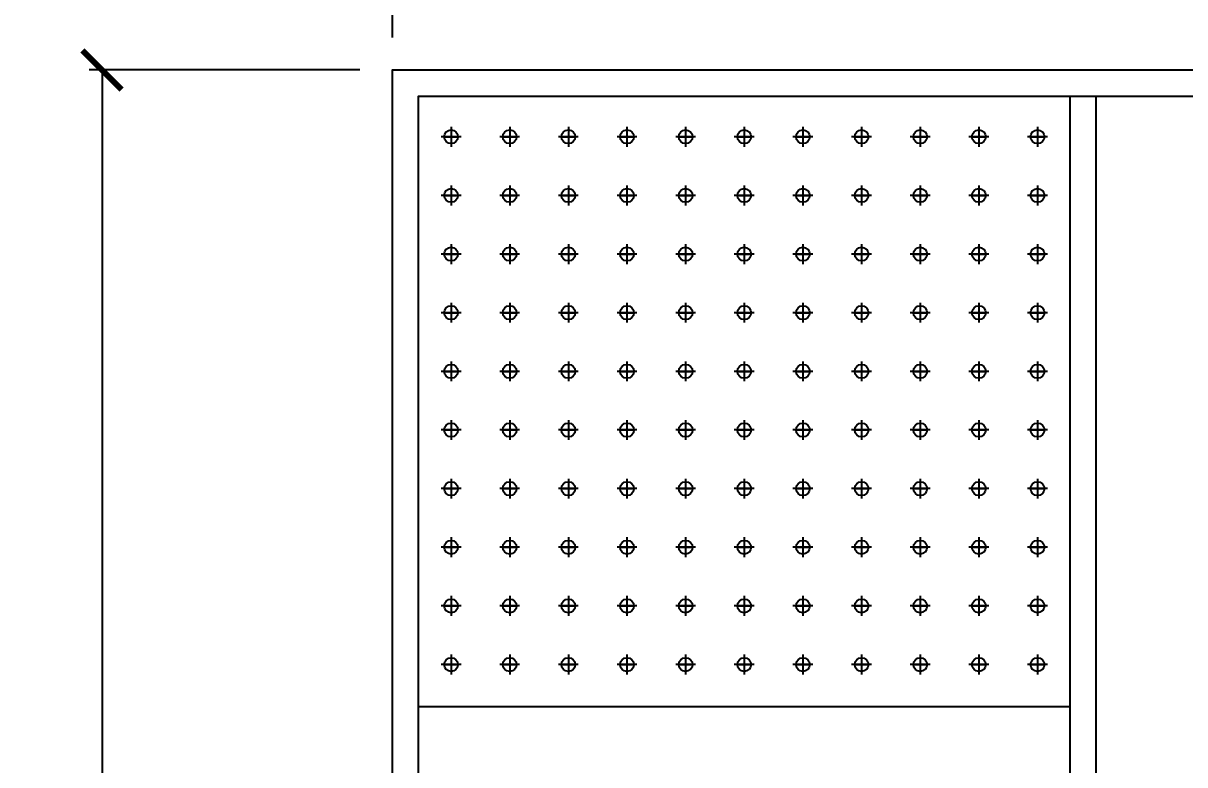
# Model space of a CAD drawing. Header units: millimetres. Extents: x 0 to 16815, y 0 to 11890.
# Drawn here: x 1818 to 3601, y 9340 to 10478 of the extents above; entities that cross this region are included whole.
import ezdxf

# ---------------------------------------------------------------- set-up
doc = ezdxf.new("R2010")
doc.units = ezdxf.units.MM
doc.linetypes.add('CENTER', pattern=[2, 1.25, -0.25, 0.25, -0.25])
doc.layers.get('DEFPOINTS').update_dxf_attribs({"color": 143})
doc.layers.add('CENTER', color=1, linetype='CENTER')
doc.layers.add('냉각탑_dim', color=1, linetype='Continuous')
doc.styles.add('HY울릉도L', font='')
doc.styles.get('HY울릉도L').set_extended_font_data('HY울릉도L')
doc.dimstyles.new('성지DIM', dxfattribs={"dimtxt": 3.5, "dimasz": 3, "dimexe": 1, "dimexo": 2.5, "dimgap": 2, "dimtad": 1, "dimdec": 0, "dimzin": 3, "dimdsep": 46, "dimtxsty": 'HY울릉도L', "dimblk": 'ARCHTICK', "dimcen": -2, "dimclrd": 256, "dimclre": 256, "dimclrt": 7, "dimadec": 0, "dimazin": 0, "dimtfac": 1, "dimtdec": 0, "dimtofl": 0, "dimtmove": 0, "dimatfit": 3, "dimfxl": 1, "dimtolj": 1, "dimtzin": 0, "dimlwe": -1, "dimarcsym": 0})

# ---------------------------------------------------------------- blocks, each defined once
blk = doc.blocks.new('_ArchTick')
at = {"color": 0, "linetype": 'ByBlock', "const_width": 0.15}
blk.add_lwpolyline([(-0.5, -0.5), (0.5, 0.5)], dxfattribs=at)
blk = doc.blocks.new('*D7')
at = {"layer": 'DEFPOINTS', "color": 0, "transparency": 16777216}
for p in [(6984.8, 10842.6), (2384.8, 10406.3), (6984.8, 10406.3)]:
    blk.add_point(p, dxfattribs=at)
at = {"layer": '냉각탑_dim', "transparency": 16777216}
for p, q in [((2384.8, 10456.3), (2384.8, 10862.6)), ((6984.8, 10456.3), (6984.8, 10862.6))]:
    blk.add_line(p, q, dxfattribs=at)
at = {"layer": '냉각탑_dim', "lineweight": -2, "transparency": 16777216}
blk.add_line((2384.8, 10842.6), (6984.8, 10842.6), dxfattribs=at)
at = {"layer": '냉각탑_dim', "lineweight": -2, "transparency": 16777216, "xscale": 60, "yscale": 60, "zscale": 60, "rotation": 180}
blk.add_blockref('_ArchTick', (2384.8, 10842.6), dxfattribs=at)
at = {"layer": '냉각탑_dim', "lineweight": -2, "transparency": 16777216, "xscale": 60, "yscale": 60, "zscale": 60}
blk.add_blockref('_ArchTick', (6984.8, 10842.6), dxfattribs=at)
at = {"layer": '냉각탑_dim', "color": 7, "transparency": 16777216, "insert": (4684.8, 10917.6), "char_height": 70, "attachment_point": 5, "style": 'HY울릉도L'}
blk.add_mtext('\\A1;4600', dxfattribs=at)
blk = doc.blocks.new('*D8')
at = {"layer": 'DEFPOINTS', "color": 0, "transparency": 16777216}
for p in [(2384.8, 10406.3), (1939.3, 8006.3), (2384.8, 8006.3)]:
    blk.add_point(p, dxfattribs=at)
at = {"layer": '냉각탑_dim', "transparency": 16777216}
for p, q in [((2334.8, 10406.3), (1919.3, 10406.3)), ((2334.8, 8006.3), (1919.3, 8006.3))]:
    blk.add_line(p, q, dxfattribs=at)
at = {"layer": '냉각탑_dim', "lineweight": -2, "transparency": 16777216}
blk.add_line((1939.3, 10406.3), (1939.3, 8006.3), dxfattribs=at)
at = {"layer": '냉각탑_dim', "lineweight": -2, "transparency": 16777216, "xscale": 60, "yscale": 60, "zscale": 60}
for p, rotation in [((1939.3, 10406.3), 90), ((1939.3, 8006.3), 270)]:
    blk.add_blockref('_ArchTick', p, dxfattribs=dict(at, rotation=rotation))
at = {"layer": '냉각탑_dim', "color": 7, "transparency": 16777216, "insert": (1864.3, 9206.3), "char_height": 70, "attachment_point": 5, "rotation": 90, "style": 'HY울릉도L'}
blk.add_mtext('\\A1;2400', dxfattribs=at)

msp = doc.modelspace()

# ---------------------------------------------------------------- linework, layer by layer
at = {"color": 3}
for p, q in [((3424.8, 8046.3), (3424.8, 10366.3)), ((3464.8, 8046.3), (3464.8, 10366.3)), ((3424.8, 9428.8), (2424.8, 9428.8))]:
    msp.add_line(p, q, dxfattribs=at)
for points in [[(2384.8, 8006.3), (2384.8, 10406.3), (6984.8, 10406.3), (6984.8, 8006.3)], [(2424.8, 8046.3), (2424.8, 10366.3), (6944.8, 10366.3), (6944.8, 8046.3)]]:
    msp.add_lwpolyline(points, close=True, dxfattribs=at)
for centre in [(2474.8, 10303.8), (2564.8, 10303.8), (2654.8, 10303.8), (2744.8, 10303.8), (2834.8, 10303.8), (2924.8, 10303.8), (3014.8, 10303.8), (3104.8, 10303.8), (3194.8, 10303.8), (3284.8, 10303.8), (3374.8, 10303.8), (2474.8, 10213.8), (2564.8, 10213.8), (2654.8, 10213.8), (2744.8, 10213.8), (2834.8, 10213.8), (2924.8, 10213.8), (3014.8, 10213.8), (3104.8, 10213.8), (3194.8, 10213.8), (3284.8, 10213.8), (3374.8, 10213.8), (2474.8, 10123.8), (2564.8, 10123.8), (2654.8, 10123.8), (2744.8, 10123.8), (2834.8, 10123.8), (2924.8, 10123.8), (3014.8, 10123.8), (3104.8, 10123.8), (3194.8, 10123.8), (3284.8, 10123.8), (3374.8, 10123.8), (2474.8, 10033.8), (2564.8, 10033.8), (2654.8, 10033.8), (2744.8, 10033.8), (2834.8, 10033.8), (2924.8, 10033.8), (3014.8, 10033.8), (3104.8, 10033.8), (3194.8, 10033.8), (3284.8, 10033.8), (3374.8, 10033.8), (2474.8, 9943.8), (2564.8, 9943.8), (2654.8, 9943.8), (2744.8, 9943.8), (2834.8, 9943.8), (2924.8, 9943.8), (3014.8, 9943.8), (3104.8, 9943.8), (3194.8, 9943.8), (3284.8, 9943.8), (3374.8, 9943.8), (2474.8, 9853.8), (2564.8, 9853.8), (2654.8, 9853.8), (2744.8, 9853.8), (2834.8, 9853.8), (2924.8, 9853.8), (3014.8, 9853.8), (3104.8, 9853.8), (3194.8, 9853.8), (3284.8, 9853.8), (3374.8, 9853.8), (2474.8, 9763.8), (2564.8, 9763.8), (2654.8, 9763.8), (2744.8, 9763.8), (2834.8, 9763.8), (2924.8, 9763.8), (3014.8, 9763.8), (3104.8, 9763.8), (3194.8, 9763.8), (3284.8, 9763.8), (3374.8, 9763.8), (2474.8, 9673.8), (2564.8, 9673.8), (2654.8, 9673.8), (2744.8, 9673.8), (2834.8, 9673.8), (2924.8, 9673.8), (3014.8, 9673.8), (3104.8, 9673.8), (3194.8, 9673.8), (3284.8, 9673.8), (3374.8, 9673.8), (2474.8, 9583.8), (2564.8, 9583.8), (2654.8, 9583.8), (2744.8, 9583.8), (2834.8, 9583.8), (2924.8, 9583.8), (3014.8, 9583.8), (3104.8, 9583.8), (3194.8, 9583.8), (3284.8, 9583.8), (3374.8, 9583.8), (2474.8, 9493.8), (2564.8, 9493.8), (2654.8, 9493.8), (2744.8, 9493.8), (2834.8, 9493.8), (2924.8, 9493.8), (3014.8, 9493.8), (3104.8, 9493.8), (3194.8, 9493.8), (3284.8, 9493.8), (3374.8, 9493.8)]:
    msp.add_circle(centre, 10.6)
at = {"layer": 'CENTER', "linetype": 'CENTER', "ltscale": 50}
for p, q in [((2490.1, 10303.8), (2459.5, 10303.8)), ((2463, 10303.8), (2486.6, 10303.8)), ((2486.6, 10303.8), (2463, 10303.8)), ((2463, 10303.8), (2486.6, 10303.8)), ((2474.8, 10319.1), (2474.8, 10288.5)), ((2474.8, 10315.5), (2474.8, 10292)), ((2580.1, 10303.8), (2549.5, 10303.8)), ((2553, 10303.8), (2576.6, 10303.8)), ((2576.6, 10303.8), (2553, 10303.8)), ((2553, 10303.8), (2576.6, 10303.8)), ((2564.8, 10319.1), (2564.8, 10288.5)), ((2564.8, 10315.5), (2564.8, 10292)), ((2670.1, 10303.8), (2639.5, 10303.8)), ((2643, 10303.8), (2666.6, 10303.8)), ((2666.6, 10303.8), (2643, 10303.8)), ((2643, 10303.8), (2666.6, 10303.8)), ((2654.8, 10319.1), (2654.8, 10288.5)), ((2654.8, 10315.5), (2654.8, 10292)), ((2760.1, 10303.8), (2729.5, 10303.8)), ((2733, 10303.8), (2756.6, 10303.8)), ((2756.6, 10303.8), (2733, 10303.8)), ((2733, 10303.8), (2756.6, 10303.8)), ((2744.8, 10319.1), (2744.8, 10288.5)), ((2744.8, 10315.5), (2744.8, 10292)), ((2850.1, 10303.8), (2819.5, 10303.8)), ((2823, 10303.8), (2846.6, 10303.8)), ((2846.6, 10303.8), (2823, 10303.8)), ((2823, 10303.8), (2846.6, 10303.8)), ((2834.8, 10319.1), (2834.8, 10288.5)), ((2834.8, 10315.5), (2834.8, 10292)), ((2940.1, 10303.8), (2909.5, 10303.8)), ((2913, 10303.8), (2936.6, 10303.8)), ((2936.6, 10303.8), (2913, 10303.8)), ((2913, 10303.8), (2936.6, 10303.8)), ((2924.8, 10319.1), (2924.8, 10288.5)), ((2924.8, 10315.5), (2924.8, 10292)), ((3030.1, 10303.8), (2999.5, 10303.8)), ((3003, 10303.8), (3026.6, 10303.8)), ((3026.6, 10303.8), (3003, 10303.8)), ((3003, 10303.8), (3026.6, 10303.8)), ((3014.8, 10319.1), (3014.8, 10288.5)), ((3014.8, 10315.5), (3014.8, 10292)), ((3120.1, 10303.8), (3089.5, 10303.8)), ((3093, 10303.8), (3116.6, 10303.8)), ((3116.6, 10303.8), (3093, 10303.8)), ((3093, 10303.8), (3116.6, 10303.8)), ((3104.8, 10319.1), (3104.8, 10288.5)), ((3104.8, 10315.5), (3104.8, 10292)), ((3210.1, 10303.8), (3179.5, 10303.8)), ((3183, 10303.8), (3206.6, 10303.8)), ((3206.6, 10303.8), (3183, 10303.8)), ((3183, 10303.8), (3206.6, 10303.8)), ((3194.8, 10319.1), (3194.8, 10288.5)), ((3194.8, 10315.5), (3194.8, 10292)), ((3300.1, 10303.8), (3269.5, 10303.8)), ((3273, 10303.8), (3296.6, 10303.8)), ((3296.6, 10303.8), (3273, 10303.8)), ((3273, 10303.8), (3296.6, 10303.8)), ((3284.8, 10319.1), (3284.8, 10288.5)), ((3284.8, 10315.5), (3284.8, 10292)), ((3390.1, 10303.8), (3359.5, 10303.8)), ((3363, 10303.8), (3386.6, 10303.8)), ((3386.6, 10303.8), (3363, 10303.8)), ((3363, 10303.8), (3386.6, 10303.8)), ((3374.8, 10319.1), (3374.8, 10288.5)), ((3374.8, 10315.5), (3374.8, 10292)), ((2490.1, 10213.8), (2459.5, 10213.8)), ((2463, 10213.8), (2486.6, 10213.8)), ((2486.6, 10213.8), (2463, 10213.8)), ((2463, 10213.8), (2486.6, 10213.8)), ((2474.8, 10229.1), (2474.8, 10198.5)), ((2474.8, 10225.5), (2474.8, 10202)), ((2580.1, 10213.8), (2549.5, 10213.8)), ((2553, 10213.8), (2576.6, 10213.8)), ((2576.6, 10213.8), (2553, 10213.8)), ((2553, 10213.8), (2576.6, 10213.8)), ((2564.8, 10229.1), (2564.8, 10198.5)), ((2564.8, 10225.5), (2564.8, 10202)), ((2670.1, 10213.8), (2639.5, 10213.8)), ((2643, 10213.8), (2666.6, 10213.8)), ((2666.6, 10213.8), (2643, 10213.8)), ((2643, 10213.8), (2666.6, 10213.8)), ((2654.8, 10229.1), (2654.8, 10198.5)), ((2654.8, 10225.5), (2654.8, 10202)), ((2760.1, 10213.8), (2729.5, 10213.8)), ((2733, 10213.8), (2756.6, 10213.8)), ((2756.6, 10213.8), (2733, 10213.8)), ((2733, 10213.8), (2756.6, 10213.8)), ((2744.8, 10229.1), (2744.8, 10198.5)), ((2744.8, 10225.5), (2744.8, 10202)), ((2850.1, 10213.8), (2819.5, 10213.8)), ((2823, 10213.8), (2846.6, 10213.8)), ((2846.6, 10213.8), (2823, 10213.8)), ((2823, 10213.8), (2846.6, 10213.8)), ((2834.8, 10229.1), (2834.8, 10198.5)), ((2834.8, 10225.5), (2834.8, 10202)), ((2940.1, 10213.8), (2909.5, 10213.8)), ((2913, 10213.8), (2936.6, 10213.8)), ((2936.6, 10213.8), (2913, 10213.8)), ((2913, 10213.8), (2936.6, 10213.8)), ((2924.8, 10229.1), (2924.8, 10198.5)), ((2924.8, 10225.5), (2924.8, 10202)), ((3030.1, 10213.8), (2999.5, 10213.8)), ((3003, 10213.8), (3026.6, 10213.8)), ((3026.6, 10213.8), (3003, 10213.8)), ((3003, 10213.8), (3026.6, 10213.8)), ((3014.8, 10229.1), (3014.8, 10198.5)), ((3014.8, 10225.5), (3014.8, 10202)), ((3120.1, 10213.8), (3089.5, 10213.8)), ((3093, 10213.8), (3116.6, 10213.8)), ((3116.6, 10213.8), (3093, 10213.8)), ((3093, 10213.8), (3116.6, 10213.8)), ((3104.8, 10229.1), (3104.8, 10198.5)), ((3104.8, 10225.5), (3104.8, 10202)), ((3210.1, 10213.8), (3179.5, 10213.8)), ((3183, 10213.8), (3206.6, 10213.8)), ((3206.6, 10213.8), (3183, 10213.8)), ((3183, 10213.8), (3206.6, 10213.8)), ((3194.8, 10229.1), (3194.8, 10198.5)), ((3194.8, 10225.5), (3194.8, 10202)), ((3300.1, 10213.8), (3269.5, 10213.8)), ((3273, 10213.8), (3296.6, 10213.8)), ((3296.6, 10213.8), (3273, 10213.8)), ((3273, 10213.8), (3296.6, 10213.8)), ((3284.8, 10229.1), (3284.8, 10198.5)), ((3284.8, 10225.5), (3284.8, 10202)), ((3390.1, 10213.8), (3359.5, 10213.8)), ((3363, 10213.8), (3386.6, 10213.8)), ((3386.6, 10213.8), (3363, 10213.8)), ((3363, 10213.8), (3386.6, 10213.8)), ((3374.8, 10229.1), (3374.8, 10198.5)), ((3374.8, 10225.5), (3374.8, 10202)), ((2474.8, 10139.1), (2474.8, 10108.5)), ((2474.8, 10135.5), (2474.8, 10112)), ((2564.8, 10139.1), (2564.8, 10108.5)), ((2564.8, 10135.5), (2564.8, 10112)), ((2654.8, 10139.1), (2654.8, 10108.5)), ((2654.8, 10135.5), (2654.8, 10112)), ((2744.8, 10139.1), (2744.8, 10108.5)), ((2744.8, 10135.5), (2744.8, 10112)), ((2834.8, 10139.1), (2834.8, 10108.5)), ((2834.8, 10135.5), (2834.8, 10112)), ((2924.8, 10139.1), (2924.8, 10108.5)), ((2924.8, 10135.5), (2924.8, 10112)), ((3014.8, 10139.1), (3014.8, 10108.5)), ((3014.8, 10135.5), (3014.8, 10112)), ((3104.8, 10139.1), (3104.8, 10108.5)), ((3104.8, 10135.5), (3104.8, 10112)), ((3194.8, 10139.1), (3194.8, 10108.5)), ((3194.8, 10135.5), (3194.8, 10112)), ((3284.8, 10139.1), (3284.8, 10108.5)), ((3284.8, 10135.5), (3284.8, 10112)), ((3374.8, 10139.1), (3374.8, 10108.5)), ((3374.8, 10135.5), (3374.8, 10112)), ((2490.1, 10123.8), (2459.5, 10123.8)), ((2463, 10123.8), (2486.6, 10123.8)), ((2486.6, 10123.8), (2463, 10123.8)), ((2463, 10123.8), (2486.6, 10123.8)), ((2580.1, 10123.8), (2549.5, 10123.8)), ((2553, 10123.8), (2576.6, 10123.8)), ((2576.6, 10123.8), (2553, 10123.8)), ((2553, 10123.8), (2576.6, 10123.8)), ((2670.1, 10123.8), (2639.5, 10123.8)), ((2643, 10123.8), (2666.6, 10123.8)), ((2666.6, 10123.8), (2643, 10123.8)), ((2643, 10123.8), (2666.6, 10123.8)), ((2760.1, 10123.8), (2729.5, 10123.8)), ((2733, 10123.8), (2756.6, 10123.8)), ((2756.6, 10123.8), (2733, 10123.8)), ((2733, 10123.8), (2756.6, 10123.8)), ((2850.1, 10123.8), (2819.5, 10123.8)), ((2823, 10123.8), (2846.6, 10123.8)), ((2846.6, 10123.8), (2823, 10123.8)), ((2823, 10123.8), (2846.6, 10123.8)), ((2940.1, 10123.8), (2909.5, 10123.8)), ((2913, 10123.8), (2936.6, 10123.8)), ((2936.6, 10123.8), (2913, 10123.8)), ((2913, 10123.8), (2936.6, 10123.8)), ((3030.1, 10123.8), (2999.5, 10123.8)), ((3003, 10123.8), (3026.6, 10123.8)), ((3026.6, 10123.8), (3003, 10123.8)), ((3003, 10123.8), (3026.6, 10123.8)), ((3120.1, 10123.8), (3089.5, 10123.8)), ((3093, 10123.8), (3116.6, 10123.8)), ((3116.6, 10123.8), (3093, 10123.8)), ((3093, 10123.8), (3116.6, 10123.8)), ((3210.1, 10123.8), (3179.5, 10123.8)), ((3183, 10123.8), (3206.6, 10123.8)), ((3206.6, 10123.8), (3183, 10123.8)), ((3183, 10123.8), (3206.6, 10123.8)), ((3300.1, 10123.8), (3269.5, 10123.8)), ((3273, 10123.8), (3296.6, 10123.8)), ((3296.6, 10123.8), (3273, 10123.8)), ((3273, 10123.8), (3296.6, 10123.8)), ((3390.1, 10123.8), (3359.5, 10123.8)), ((3363, 10123.8), (3386.6, 10123.8)), ((3386.6, 10123.8), (3363, 10123.8)), ((3363, 10123.8), (3386.6, 10123.8)), ((2474.8, 10049.1), (2474.8, 10018.5)), ((2474.8, 10045.5), (2474.8, 10022)), ((2564.8, 10049.1), (2564.8, 10018.5)), ((2564.8, 10045.5), (2564.8, 10022)), ((2654.8, 10049.1), (2654.8, 10018.5)), ((2654.8, 10045.5), (2654.8, 10022)), ((2744.8, 10049.1), (2744.8, 10018.5)), ((2744.8, 10045.5), (2744.8, 10022)), ((2834.8, 10049.1), (2834.8, 10018.5)), ((2834.8, 10045.5), (2834.8, 10022)), ((2924.8, 10049.1), (2924.8, 10018.5)), ((2924.8, 10045.5), (2924.8, 10022)), ((3014.8, 10049.1), (3014.8, 10018.5)), ((3014.8, 10045.5), (3014.8, 10022)), ((3104.8, 10049.1), (3104.8, 10018.5)), ((3104.8, 10045.5), (3104.8, 10022)), ((3194.8, 10049.1), (3194.8, 10018.5)), ((3194.8, 10045.5), (3194.8, 10022)), ((3284.8, 10049.1), (3284.8, 10018.5)), ((3284.8, 10045.5), (3284.8, 10022)), ((3374.8, 10049.1), (3374.8, 10018.5)), ((3374.8, 10045.5), (3374.8, 10022)), ((2490.1, 10033.8), (2459.5, 10033.8)), ((2463, 10033.8), (2486.6, 10033.8)), ((2486.6, 10033.8), (2463, 10033.8)), ((2463, 10033.8), (2486.6, 10033.8)), ((2580.1, 10033.8), (2549.5, 10033.8)), ((2553, 10033.8), (2576.6, 10033.8)), ((2576.6, 10033.8), (2553, 10033.8)), ((2553, 10033.8), (2576.6, 10033.8)), ((2670.1, 10033.8), (2639.5, 10033.8)), ((2643, 10033.8), (2666.6, 10033.8)), ((2666.6, 10033.8), (2643, 10033.8)), ((2643, 10033.8), (2666.6, 10033.8)), ((2760.1, 10033.8), (2729.5, 10033.8)), ((2733, 10033.8), (2756.6, 10033.8)), ((2756.6, 10033.8), (2733, 10033.8)), ((2733, 10033.8), (2756.6, 10033.8)), ((2850.1, 10033.8), (2819.5, 10033.8)), ((2823, 10033.8), (2846.6, 10033.8)), ((2846.6, 10033.8), (2823, 10033.8)), ((2823, 10033.8), (2846.6, 10033.8)), ((2940.1, 10033.8), (2909.5, 10033.8)), ((2913, 10033.8), (2936.6, 10033.8)), ((2936.6, 10033.8), (2913, 10033.8)), ((2913, 10033.8), (2936.6, 10033.8)), ((3030.1, 10033.8), (2999.5, 10033.8)), ((3003, 10033.8), (3026.6, 10033.8)), ((3026.6, 10033.8), (3003, 10033.8)), ((3003, 10033.8), (3026.6, 10033.8)), ((3120.1, 10033.8), (3089.5, 10033.8)), ((3093, 10033.8), (3116.6, 10033.8)), ((3116.6, 10033.8), (3093, 10033.8)), ((3093, 10033.8), (3116.6, 10033.8)), ((3210.1, 10033.8), (3179.5, 10033.8)), ((3183, 10033.8), (3206.6, 10033.8)), ((3206.6, 10033.8), (3183, 10033.8)), ((3183, 10033.8), (3206.6, 10033.8)), ((3300.1, 10033.8), (3269.5, 10033.8)), ((3273, 10033.8), (3296.6, 10033.8)), ((3296.6, 10033.8), (3273, 10033.8)), ((3273, 10033.8), (3296.6, 10033.8)), ((3390.1, 10033.8), (3359.5, 10033.8)), ((3363, 10033.8), (3386.6, 10033.8)), ((3386.6, 10033.8), (3363, 10033.8)), ((3363, 10033.8), (3386.6, 10033.8)), ((2474.8, 9959.1), (2474.8, 9928.5)), ((2474.8, 9955.5), (2474.8, 9932)), ((2564.8, 9959.1), (2564.8, 9928.5)), ((2564.8, 9955.5), (2564.8, 9932)), ((2654.8, 9959.1), (2654.8, 9928.5)), ((2654.8, 9955.5), (2654.8, 9932)), ((2744.8, 9959.1), (2744.8, 9928.5)), ((2744.8, 9955.5), (2744.8, 9932)), ((2834.8, 9959.1), (2834.8, 9928.5)), ((2834.8, 9955.5), (2834.8, 9932)), ((2924.8, 9959.1), (2924.8, 9928.5)), ((2924.8, 9955.5), (2924.8, 9932)), ((3014.8, 9959.1), (3014.8, 9928.5)), ((3014.8, 9955.5), (3014.8, 9932)), ((3104.8, 9959.1), (3104.8, 9928.5)), ((3104.8, 9955.5), (3104.8, 9932)), ((3194.8, 9959.1), (3194.8, 9928.5)), ((3194.8, 9955.5), (3194.8, 9932)), ((3284.8, 9959.1), (3284.8, 9928.5)), ((3284.8, 9955.5), (3284.8, 9932)), ((3374.8, 9959.1), (3374.8, 9928.5)), ((3374.8, 9955.5), (3374.8, 9932)), ((2490.1, 9943.8), (2459.5, 9943.8)), ((2463, 9943.8), (2486.6, 9943.8)), ((2486.6, 9943.8), (2463, 9943.8)), ((2463, 9943.8), (2486.6, 9943.8)), ((2580.1, 9943.8), (2549.5, 9943.8)), ((2553, 9943.8), (2576.6, 9943.8)), ((2576.6, 9943.8), (2553, 9943.8)), ((2553, 9943.8), (2576.6, 9943.8)), ((2670.1, 9943.8), (2639.5, 9943.8)), ((2643, 9943.8), (2666.6, 9943.8)), ((2666.6, 9943.8), (2643, 9943.8)), ((2643, 9943.8), (2666.6, 9943.8)), ((2760.1, 9943.8), (2729.5, 9943.8)), ((2733, 9943.8), (2756.6, 9943.8)), ((2756.6, 9943.8), (2733, 9943.8)), ((2733, 9943.8), (2756.6, 9943.8)), ((2850.1, 9943.8), (2819.5, 9943.8)), ((2823, 9943.8), (2846.6, 9943.8)), ((2846.6, 9943.8), (2823, 9943.8)), ((2823, 9943.8), (2846.6, 9943.8)), ((2940.1, 9943.8), (2909.5, 9943.8)), ((2913, 9943.8), (2936.6, 9943.8)), ((2936.6, 9943.8), (2913, 9943.8)), ((2913, 9943.8), (2936.6, 9943.8)), ((3030.1, 9943.8), (2999.5, 9943.8)), ((3003, 9943.8), (3026.6, 9943.8)), ((3026.6, 9943.8), (3003, 9943.8)), ((3003, 9943.8), (3026.6, 9943.8)), ((3120.1, 9943.8), (3089.5, 9943.8)), ((3093, 9943.8), (3116.6, 9943.8)), ((3116.6, 9943.8), (3093, 9943.8)), ((3093, 9943.8), (3116.6, 9943.8)), ((3210.1, 9943.8), (3179.5, 9943.8)), ((3183, 9943.8), (3206.6, 9943.8)), ((3206.6, 9943.8), (3183, 9943.8)), ((3183, 9943.8), (3206.6, 9943.8)), ((3300.1, 9943.8), (3269.5, 9943.8)), ((3273, 9943.8), (3296.6, 9943.8)), ((3296.6, 9943.8), (3273, 9943.8)), ((3273, 9943.8), (3296.6, 9943.8)), ((3390.1, 9943.8), (3359.5, 9943.8)), ((3363, 9943.8), (3386.6, 9943.8)), ((3386.6, 9943.8), (3363, 9943.8)), ((3363, 9943.8), (3386.6, 9943.8)), ((2474.8, 9869.1), (2474.8, 9838.5)), ((2474.8, 9865.5), (2474.8, 9842)), ((2564.8, 9869.1), (2564.8, 9838.5)), ((2564.8, 9865.5), (2564.8, 9842)), ((2654.8, 9869.1), (2654.8, 9838.5)), ((2654.8, 9865.5), (2654.8, 9842)), ((2744.8, 9869.1), (2744.8, 9838.5)), ((2744.8, 9865.5), (2744.8, 9842)), ((2834.8, 9869.1), (2834.8, 9838.5)), ((2834.8, 9865.5), (2834.8, 9842)), ((2924.8, 9869.1), (2924.8, 9838.5)), ((2924.8, 9865.5), (2924.8, 9842)), ((3014.8, 9869.1), (3014.8, 9838.5)), ((3014.8, 9865.5), (3014.8, 9842)), ((3104.8, 9869.1), (3104.8, 9838.5)), ((3104.8, 9865.5), (3104.8, 9842)), ((3194.8, 9869.1), (3194.8, 9838.5)), ((3194.8, 9865.5), (3194.8, 9842)), ((3284.8, 9869.1), (3284.8, 9838.5)), ((3284.8, 9865.5), (3284.8, 9842)), ((3374.8, 9869.1), (3374.8, 9838.5)), ((3374.8, 9865.5), (3374.8, 9842)), ((2490.1, 9853.8), (2459.5, 9853.8)), ((2463, 9853.8), (2486.6, 9853.8)), ((2486.6, 9853.8), (2463, 9853.8)), ((2463, 9853.8), (2486.6, 9853.8)), ((2580.1, 9853.8), (2549.5, 9853.8)), ((2553, 9853.8), (2576.6, 9853.8)), ((2576.6, 9853.8), (2553, 9853.8)), ((2553, 9853.8), (2576.6, 9853.8)), ((2670.1, 9853.8), (2639.5, 9853.8)), ((2643, 9853.8), (2666.6, 9853.8)), ((2666.6, 9853.8), (2643, 9853.8)), ((2643, 9853.8), (2666.6, 9853.8)), ((2760.1, 9853.8), (2729.5, 9853.8)), ((2733, 9853.8), (2756.6, 9853.8)), ((2756.6, 9853.8), (2733, 9853.8)), ((2733, 9853.8), (2756.6, 9853.8)), ((2850.1, 9853.8), (2819.5, 9853.8)), ((2823, 9853.8), (2846.6, 9853.8)), ((2846.6, 9853.8), (2823, 9853.8)), ((2823, 9853.8), (2846.6, 9853.8)), ((2940.1, 9853.8), (2909.5, 9853.8)), ((2913, 9853.8), (2936.6, 9853.8)), ((2936.6, 9853.8), (2913, 9853.8)), ((2913, 9853.8), (2936.6, 9853.8)), ((3030.1, 9853.8), (2999.5, 9853.8)), ((3003, 9853.8), (3026.6, 9853.8)), ((3026.6, 9853.8), (3003, 9853.8)), ((3003, 9853.8), (3026.6, 9853.8)), ((3120.1, 9853.8), (3089.5, 9853.8)), ((3093, 9853.8), (3116.6, 9853.8)), ((3116.6, 9853.8), (3093, 9853.8)), ((3093, 9853.8), (3116.6, 9853.8)), ((3210.1, 9853.8), (3179.5, 9853.8)), ((3183, 9853.8), (3206.6, 9853.8)), ((3206.6, 9853.8), (3183, 9853.8)), ((3183, 9853.8), (3206.6, 9853.8)), ((3300.1, 9853.8), (3269.5, 9853.8)), ((3273, 9853.8), (3296.6, 9853.8)), ((3296.6, 9853.8), (3273, 9853.8)), ((3273, 9853.8), (3296.6, 9853.8)), ((3390.1, 9853.8), (3359.5, 9853.8)), ((3363, 9853.8), (3386.6, 9853.8)), ((3386.6, 9853.8), (3363, 9853.8)), ((3363, 9853.8), (3386.6, 9853.8)), ((2474.8, 9779.1), (2474.8, 9748.5)), ((2474.8, 9775.5), (2474.8, 9752)), ((2564.8, 9779.1), (2564.8, 9748.5)), ((2564.8, 9775.5), (2564.8, 9752)), ((2654.8, 9779.1), (2654.8, 9748.5)), ((2654.8, 9775.5), (2654.8, 9752)), ((2744.8, 9779.1), (2744.8, 9748.5)), ((2744.8, 9775.5), (2744.8, 9752)), ((2834.8, 9779.1), (2834.8, 9748.5)), ((2834.8, 9775.5), (2834.8, 9752)), ((2924.8, 9779.1), (2924.8, 9748.5)), ((2924.8, 9775.5), (2924.8, 9752)), ((3014.8, 9779.1), (3014.8, 9748.5)), ((3014.8, 9775.5), (3014.8, 9752)), ((3104.8, 9779.1), (3104.8, 9748.5)), ((3104.8, 9775.5), (3104.8, 9752)), ((3194.8, 9779.1), (3194.8, 9748.5)), ((3194.8, 9775.5), (3194.8, 9752)), ((3284.8, 9779.1), (3284.8, 9748.5)), ((3284.8, 9775.5), (3284.8, 9752)), ((3374.8, 9779.1), (3374.8, 9748.5)), ((3374.8, 9775.5), (3374.8, 9752)), ((2490.1, 9763.8), (2459.5, 9763.8)), ((2463, 9763.8), (2486.6, 9763.8)), ((2486.6, 9763.8), (2463, 9763.8)), ((2463, 9763.8), (2486.6, 9763.8)), ((2580.1, 9763.8), (2549.5, 9763.8)), ((2553, 9763.8), (2576.6, 9763.8)), ((2576.6, 9763.8), (2553, 9763.8)), ((2553, 9763.8), (2576.6, 9763.8)), ((2670.1, 9763.8), (2639.5, 9763.8)), ((2643, 9763.8), (2666.6, 9763.8)), ((2666.6, 9763.8), (2643, 9763.8)), ((2643, 9763.8), (2666.6, 9763.8)), ((2760.1, 9763.8), (2729.5, 9763.8)), ((2733, 9763.8), (2756.6, 9763.8)), ((2756.6, 9763.8), (2733, 9763.8)), ((2733, 9763.8), (2756.6, 9763.8)), ((2850.1, 9763.8), (2819.5, 9763.8)), ((2823, 9763.8), (2846.6, 9763.8)), ((2846.6, 9763.8), (2823, 9763.8)), ((2823, 9763.8), (2846.6, 9763.8)), ((2940.1, 9763.8), (2909.5, 9763.8)), ((2913, 9763.8), (2936.6, 9763.8)), ((2936.6, 9763.8), (2913, 9763.8)), ((2913, 9763.8), (2936.6, 9763.8)), ((3030.1, 9763.8), (2999.5, 9763.8)), ((3003, 9763.8), (3026.6, 9763.8)), ((3026.6, 9763.8), (3003, 9763.8)), ((3003, 9763.8), (3026.6, 9763.8)), ((3120.1, 9763.8), (3089.5, 9763.8)), ((3093, 9763.8), (3116.6, 9763.8)), ((3116.6, 9763.8), (3093, 9763.8)), ((3093, 9763.8), (3116.6, 9763.8)), ((3210.1, 9763.8), (3179.5, 9763.8)), ((3183, 9763.8), (3206.6, 9763.8)), ((3206.6, 9763.8), (3183, 9763.8)), ((3183, 9763.8), (3206.6, 9763.8)), ((3300.1, 9763.8), (3269.5, 9763.8)), ((3273, 9763.8), (3296.6, 9763.8)), ((3296.6, 9763.8), (3273, 9763.8)), ((3273, 9763.8), (3296.6, 9763.8)), ((3390.1, 9763.8), (3359.5, 9763.8)), ((3363, 9763.8), (3386.6, 9763.8)), ((3386.6, 9763.8), (3363, 9763.8)), ((3363, 9763.8), (3386.6, 9763.8)), ((2474.8, 9689.1), (2474.8, 9658.5)), ((2474.8, 9685.5), (2474.8, 9662)), ((2564.8, 9689.1), (2564.8, 9658.5)), ((2564.8, 9685.5), (2564.8, 9662)), ((2654.8, 9689.1), (2654.8, 9658.5)), ((2654.8, 9685.5), (2654.8, 9662)), ((2744.8, 9689.1), (2744.8, 9658.5)), ((2744.8, 9685.5), (2744.8, 9662)), ((2834.8, 9689.1), (2834.8, 9658.5)), ((2834.8, 9685.5), (2834.8, 9662)), ((2924.8, 9689.1), (2924.8, 9658.5)), ((2924.8, 9685.5), (2924.8, 9662)), ((3014.8, 9689.1), (3014.8, 9658.5)), ((3014.8, 9685.5), (3014.8, 9662)), ((3104.8, 9689.1), (3104.8, 9658.5)), ((3104.8, 9685.5), (3104.8, 9662)), ((3194.8, 9689.1), (3194.8, 9658.5)), ((3194.8, 9685.5), (3194.8, 9662)), ((3284.8, 9689.1), (3284.8, 9658.5)), ((3284.8, 9685.5), (3284.8, 9662)), ((3374.8, 9689.1), (3374.8, 9658.5)), ((3374.8, 9685.5), (3374.8, 9662)), ((2490.1, 9673.8), (2459.5, 9673.8)), ((2463, 9673.8), (2486.6, 9673.8)), ((2486.6, 9673.8), (2463, 9673.8)), ((2463, 9673.8), (2486.6, 9673.8)), ((2580.1, 9673.8), (2549.5, 9673.8)), ((2553, 9673.8), (2576.6, 9673.8)), ((2576.6, 9673.8), (2553, 9673.8)), ((2553, 9673.8), (2576.6, 9673.8)), ((2670.1, 9673.8), (2639.5, 9673.8)), ((2643, 9673.8), (2666.6, 9673.8)), ((2666.6, 9673.8), (2643, 9673.8)), ((2643, 9673.8), (2666.6, 9673.8)), ((2760.1, 9673.8), (2729.5, 9673.8)), ((2733, 9673.8), (2756.6, 9673.8)), ((2756.6, 9673.8), (2733, 9673.8)), ((2733, 9673.8), (2756.6, 9673.8)), ((2850.1, 9673.8), (2819.5, 9673.8)), ((2823, 9673.8), (2846.6, 9673.8)), ((2846.6, 9673.8), (2823, 9673.8)), ((2823, 9673.8), (2846.6, 9673.8)), ((2940.1, 9673.8), (2909.5, 9673.8)), ((2913, 9673.8), (2936.6, 9673.8)), ((2936.6, 9673.8), (2913, 9673.8)), ((2913, 9673.8), (2936.6, 9673.8)), ((3030.1, 9673.8), (2999.5, 9673.8)), ((3003, 9673.8), (3026.6, 9673.8)), ((3026.6, 9673.8), (3003, 9673.8)), ((3003, 9673.8), (3026.6, 9673.8)), ((3120.1, 9673.8), (3089.5, 9673.8)), ((3093, 9673.8), (3116.6, 9673.8)), ((3116.6, 9673.8), (3093, 9673.8)), ((3093, 9673.8), (3116.6, 9673.8)), ((3210.1, 9673.8), (3179.5, 9673.8)), ((3183, 9673.8), (3206.6, 9673.8)), ((3206.6, 9673.8), (3183, 9673.8)), ((3183, 9673.8), (3206.6, 9673.8)), ((3300.1, 9673.8), (3269.5, 9673.8)), ((3273, 9673.8), (3296.6, 9673.8)), ((3296.6, 9673.8), (3273, 9673.8)), ((3273, 9673.8), (3296.6, 9673.8)), ((3390.1, 9673.8), (3359.5, 9673.8)), ((3363, 9673.8), (3386.6, 9673.8)), ((3386.6, 9673.8), (3363, 9673.8)), ((3363, 9673.8), (3386.6, 9673.8)), ((2474.8, 9599.1), (2474.8, 9568.5)), ((2474.8, 9595.5), (2474.8, 9572)), ((2564.8, 9599.1), (2564.8, 9568.5)), ((2564.8, 9595.5), (2564.8, 9572)), ((2654.8, 9599.1), (2654.8, 9568.5)), ((2654.8, 9595.5), (2654.8, 9572)), ((2744.8, 9599.1), (2744.8, 9568.5)), ((2744.8, 9595.5), (2744.8, 9572)), ((2834.8, 9599.1), (2834.8, 9568.5)), ((2834.8, 9595.5), (2834.8, 9572)), ((2924.8, 9599.1), (2924.8, 9568.5)), ((2924.8, 9595.5), (2924.8, 9572)), ((3014.8, 9599.1), (3014.8, 9568.5)), ((3014.8, 9595.5), (3014.8, 9572)), ((3104.8, 9599.1), (3104.8, 9568.5)), ((3104.8, 9595.5), (3104.8, 9572)), ((3194.8, 9599.1), (3194.8, 9568.5)), ((3194.8, 9595.5), (3194.8, 9572)), ((3284.8, 9599.1), (3284.8, 9568.5)), ((3284.8, 9595.5), (3284.8, 9572)), ((3374.8, 9599.1), (3374.8, 9568.5)), ((3374.8, 9595.5), (3374.8, 9572)), ((2490.1, 9583.8), (2459.5, 9583.8)), ((2463, 9583.8), (2486.6, 9583.8)), ((2486.6, 9583.8), (2463, 9583.8)), ((2463, 9583.8), (2486.6, 9583.8)), ((2580.1, 9583.8), (2549.5, 9583.8)), ((2553, 9583.8), (2576.6, 9583.8)), ((2576.6, 9583.8), (2553, 9583.8)), ((2553, 9583.8), (2576.6, 9583.8)), ((2670.1, 9583.8), (2639.5, 9583.8)), ((2643, 9583.8), (2666.6, 9583.8)), ((2666.6, 9583.8), (2643, 9583.8)), ((2643, 9583.8), (2666.6, 9583.8)), ((2760.1, 9583.8), (2729.5, 9583.8)), ((2733, 9583.8), (2756.6, 9583.8)), ((2756.6, 9583.8), (2733, 9583.8)), ((2733, 9583.8), (2756.6, 9583.8)), ((2850.1, 9583.8), (2819.5, 9583.8)), ((2823, 9583.8), (2846.6, 9583.8)), ((2846.6, 9583.8), (2823, 9583.8)), ((2823, 9583.8), (2846.6, 9583.8)), ((2940.1, 9583.8), (2909.5, 9583.8)), ((2913, 9583.8), (2936.6, 9583.8)), ((2936.6, 9583.8), (2913, 9583.8)), ((2913, 9583.8), (2936.6, 9583.8)), ((3030.1, 9583.8), (2999.5, 9583.8)), ((3003, 9583.8), (3026.6, 9583.8)), ((3026.6, 9583.8), (3003, 9583.8)), ((3003, 9583.8), (3026.6, 9583.8)), ((3120.1, 9583.8), (3089.5, 9583.8)), ((3093, 9583.8), (3116.6, 9583.8)), ((3116.6, 9583.8), (3093, 9583.8)), ((3093, 9583.8), (3116.6, 9583.8)), ((3210.1, 9583.8), (3179.5, 9583.8)), ((3183, 9583.8), (3206.6, 9583.8)), ((3206.6, 9583.8), (3183, 9583.8)), ((3183, 9583.8), (3206.6, 9583.8)), ((3300.1, 9583.8), (3269.5, 9583.8)), ((3273, 9583.8), (3296.6, 9583.8)), ((3296.6, 9583.8), (3273, 9583.8)), ((3273, 9583.8), (3296.6, 9583.8)), ((3390.1, 9583.8), (3359.5, 9583.8)), ((3363, 9583.8), (3386.6, 9583.8)), ((3386.6, 9583.8), (3363, 9583.8)), ((3363, 9583.8), (3386.6, 9583.8)), ((2474.8, 9509.1), (2474.8, 9478.5)), ((2474.8, 9505.5), (2474.8, 9482)), ((2564.8, 9509.1), (2564.8, 9478.5)), ((2564.8, 9505.5), (2564.8, 9482)), ((2654.8, 9509.1), (2654.8, 9478.5)), ((2654.8, 9505.5), (2654.8, 9482)), ((2744.8, 9509.1), (2744.8, 9478.5)), ((2744.8, 9505.5), (2744.8, 9482)), ((2834.8, 9509.1), (2834.8, 9478.5)), ((2834.8, 9505.5), (2834.8, 9482)), ((2924.8, 9509.1), (2924.8, 9478.5)), ((2924.8, 9505.5), (2924.8, 9482)), ((3014.8, 9509.1), (3014.8, 9478.5)), ((3014.8, 9505.5), (3014.8, 9482)), ((3104.8, 9509.1), (3104.8, 9478.5)), ((3104.8, 9505.5), (3104.8, 9482)), ((3194.8, 9509.1), (3194.8, 9478.5)), ((3194.8, 9505.5), (3194.8, 9482)), ((3284.8, 9509.1), (3284.8, 9478.5)), ((3284.8, 9505.5), (3284.8, 9482)), ((3374.8, 9509.1), (3374.8, 9478.5)), ((3374.8, 9505.5), (3374.8, 9482)), ((2490.1, 9493.8), (2459.5, 9493.8)), ((2463, 9493.8), (2486.6, 9493.8)), ((2486.6, 9493.8), (2463, 9493.8)), ((2463, 9493.8), (2486.6, 9493.8)), ((2580.1, 9493.8), (2549.5, 9493.8)), ((2553, 9493.8), (2576.6, 9493.8)), ((2576.6, 9493.8), (2553, 9493.8)), ((2553, 9493.8), (2576.6, 9493.8)), ((2670.1, 9493.8), (2639.5, 9493.8)), ((2643, 9493.8), (2666.6, 9493.8)), ((2666.6, 9493.8), (2643, 9493.8)), ((2643, 9493.8), (2666.6, 9493.8)), ((2760.1, 9493.8), (2729.5, 9493.8)), ((2733, 9493.8), (2756.6, 9493.8)), ((2756.6, 9493.8), (2733, 9493.8)), ((2733, 9493.8), (2756.6, 9493.8)), ((2850.1, 9493.8), (2819.5, 9493.8)), ((2823, 9493.8), (2846.6, 9493.8)), ((2846.6, 9493.8), (2823, 9493.8)), ((2823, 9493.8), (2846.6, 9493.8)), ((2940.1, 9493.8), (2909.5, 9493.8)), ((2913, 9493.8), (2936.6, 9493.8)), ((2936.6, 9493.8), (2913, 9493.8)), ((2913, 9493.8), (2936.6, 9493.8)), ((3030.1, 9493.8), (2999.5, 9493.8)), ((3003, 9493.8), (3026.6, 9493.8)), ((3026.6, 9493.8), (3003, 9493.8)), ((3003, 9493.8), (3026.6, 9493.8)), ((3120.1, 9493.8), (3089.5, 9493.8)), ((3093, 9493.8), (3116.6, 9493.8)), ((3116.6, 9493.8), (3093, 9493.8)), ((3093, 9493.8), (3116.6, 9493.8)), ((3210.1, 9493.8), (3179.5, 9493.8)), ((3183, 9493.8), (3206.6, 9493.8)), ((3206.6, 9493.8), (3183, 9493.8)), ((3183, 9493.8), (3206.6, 9493.8)), ((3300.1, 9493.8), (3269.5, 9493.8)), ((3273, 9493.8), (3296.6, 9493.8)), ((3296.6, 9493.8), (3273, 9493.8)), ((3273, 9493.8), (3296.6, 9493.8)), ((3390.1, 9493.8), (3359.5, 9493.8)), ((3363, 9493.8), (3386.6, 9493.8)), ((3386.6, 9493.8), (3363, 9493.8)), ((3363, 9493.8), (3386.6, 9493.8))]:
    msp.add_line(p, q, dxfattribs=at)

# ---------------------------------------------------------------- dimensions: what is measured, and where the dimension line sits
at = {"layer": '냉각탑_dim'}
dim = msp.add_linear_dim(base=(6984.8, 10842.6), p1=(2384.8, 10406.3), p2=(6984.8, 10406.3), dimstyle='성지DIM', override={"dimscale": 20, "dimtmove": 2}, dxfattribs=at)
dim.commit()
dim.dimension.update_dxf_attribs({"geometry": '*D7', "text_midpoint": (4684.8, 10917.6)})
dim = msp.add_linear_dim(base=(1939.3, 8006.3), p1=(2384.8, 10406.3), p2=(2384.8, 8006.3), angle=90, dimstyle='성지DIM', override={"dimscale": 20, "dimtmove": 2}, dxfattribs=at)
dim.commit()
dim.dimension.update_dxf_attribs({"geometry": '*D8', "text_midpoint": (1864.3, 9206.3)})

doc.saveas('drawing.dxf')
